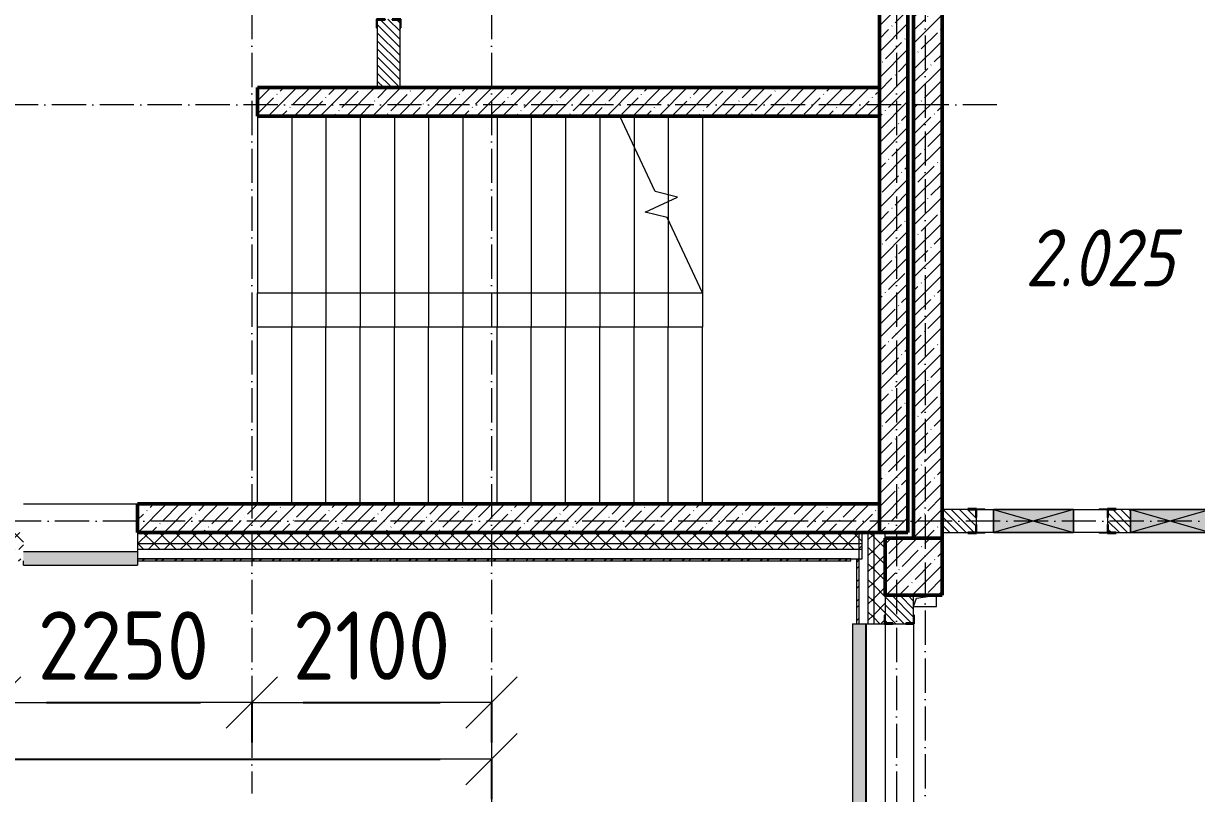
# Model space of a CAD drawing. Header units: millimetres. Extents: x 2294 to 908349, y -83289 to 219220.
# Drawn here: x 74513 to 84792, y 58917 to 65669 of the extents above; entities that cross this region are included whole.
import ezdxf

# ---------------------------------------------------------------- set-up
doc = ezdxf.new("R2010")
doc.units = ezdxf.units.MM
doc.linetypes.add('50_200_ШТРИХ_1Т_ш5_п1_п1_', pattern=[700, 500, -100, 0, -100])
for name, color, linetype, lineweight in [('A-____-____-DIMS', 7, 'Continuous', 9), ('A-DETL-GENF-OTLN', 7, 'Continuous', 9), ('A-FLOR-____-OTLN', 7, 'Continuous', 9), ('A-GENM-____-MCUT', 7, 'Continuous', 25), ('A-GENM-____-OTLN', 7, 'Continuous', 9), ('A-GENM-____-OTLN-1', 7, 'Continuous', 25), ('A-GLAZ-____-OTLN', 7, 'Continuous', 9), ('A-WALL-____-MCUT', 7, 'Continuous', 13), ('A-WALL-____-MCUT-1', 7, 'Continuous', 9), ('A-WALL-____-MCUT-2', 7, 'Continuous', 50), ('A-WALL-____-OTLN', 7, 'Continuous', 9), ('A-WALL-____-PATT-1', 7, 'Continuous', 9), ('A-WALL-FNSH-MCUT-1', 7, 'Continuous', 9), ('I-WALL-____-OTLN', 7, 'Continuous', 9), ('S-COLS-____-MCUT', 7, 'Continuous', 50), ('S-COLS-____-OTLN', 7, 'Continuous', 9), ('S-GRID-____-OTLN-1', 7, '50_200_ШТРИХ_1Т_ш5_п1_п1_', 9), ('S-STRS-____-MBND', 7, 'Continuous', 9), ('S-STRS-____-OTLN-1', 7, 'Continuous', 9), ('Марки помещений', 7, 'Continuous', 9)]:
    doc.layers.add(name, color=color, linetype=linetype, lineweight=lineweight)
doc.layers.add('A-GLAZ-____-OTLN-1', color=7, linetype='Continuous', lineweight=9, true_color=0xc0c0c0)
doc.styles.add('ISOCPEUR_I_2', font='isocpeui.ttf', dxfattribs={"width": 0.85, "height": 2.3})
doc.styles.add('СПДС', font='isocpeur.ttf', dxfattribs={"width": 0.9})
doc.dimstyles.new('Размера А3', dxfattribs={"dimtxt": 800, "dimasz": 450, "dimexe": 350, "dimexo": 100, "dimgap": 200, "dimtad": 1, "dimdec": 0, "dimrnd": 10, "dimzin": 0, "dimdsep": 46, "dimtxsty": 'СПДС', "dimblk": 'ARROWHEAD_6', "dimcen": 1, "dimclrd": 5, "dimclre": 5, "dimclrt": 5, "dimazin": 0, "dimtfac": 1, "dimtdec": 0, "dimtmove": 2, "dimatfit": 3, "dimfxl": 1, "dimtolj": 1, "dimtzin": 0, "dimarcsym": 0})
pattern_1 = [(135, (7562.787, 6025.276), (-35.35534, -35.35534), [])]
pattern_2 = [(45, (7562.79, 6025.28), (-70.71068, 70.71068), []), (135, (7562.79, 6025.28), (-70.71068, -70.71068), [])]
pattern_3 = [(45, (7562.79, 6025.28), (-85.53659, 85.53659), []), (45, (7619.81, 6025.28), (-85.53659, 85.53659), [])]
pattern_4 = [(45, (7562.79, 6025.28), (-114.04925, 114.04925), []), (45, (7676.84, 6025.28), (-114.04925, 114.04925), [201.612, -40.322, 3.353, -36.97])]

# ---------------------------------------------------------------- blocks, each defined once
blk = doc.blocks.new('BSC_Колонна _Прямоугольная - 500х500-V112-АР1_План отверстий 2 этажа в осях 1-64_Ю-ЯЯ')
at = {"layer": 'S-COLS-____-OTLN'}
h = blk.add_hatch(dxfattribs=at)
h.set_pattern_fill('FP_125', color=256, style=0, pattern_type=2)
h.set_pattern_definition([(45, (-74750, -54881.04), (-114.04925, 114.04925), []), (45, (-74635.95, -54881.04), (-114.04925, 114.04925), [201.613, -40.323, 3.353, -36.97])])
h.paths.add_polyline_path([(-250, -250), (250, -250), (250, 250), (-250, 250), (-250, -78)], flags=0)
at = {"layer": 'S-COLS-____-MCUT'}
for p, q in [((250, 250), (-250, 250)), ((-250, 250), (-250, -250)), ((250, -250), (250, 250)), ((-250, -250), (250, -250))]:
    blk.add_line(p, q, dxfattribs=at)
blk = doc.blocks.new('Фахверк_СКБ_Уголок - 250_2700-27497298-АР1_План отверстий 2 этажа в осях 1-64_Ю-ЯЯ')
at = {"layer": 'A-GENM-____-MCUT'}
for p, q in [((200, 181), (125, 181)), ((125, 181), (125, 106)), ((125, 106), (131, 106)), ((131, 106), (131, 175)), ((131, 175), (200, 175)), ((200, 175), (200, 181)), ((131, -6), (125, -6)), ((125, -6), (125, -81)), ((125, -81), (200, -81)), ((131, -75), (131, -6)), ((200, -75), (131, -75)), ((200, -81), (200, -75))]:
    blk.add_line(p, q, dxfattribs=at)
blk = doc.blocks.new('154_Стойка_СКБ_Уголок - СМ-2180_200-28268025-АР1_План отверстий 2 этажа в осях 1-64_Ю-ЯЯ')
at = {"layer": 'A-GENM-____-MCUT'}
for p, q in [((125, 156), (125, 81)), ((200, 156), (125, 156)), ((131, 81), (131, 150)), ((131, 150), (200, 150)), ((200, 150), (200, 156)), ((125, 81), (131, 81)), ((131, 19), (125, 19)), ((125, 19), (125, -56)), ((131, -50), (131, 19)), ((125, -56), (200, -56)), ((200, -50), (131, -50)), ((200, -56), (200, -50))]:
    blk.add_line(p, q, dxfattribs=at)
blk = doc.blocks.new('Стойка_Влож_Уголок_Опорный - Уголок-28213941-АР1_План отверстий 2 этажа в осях 1-64_Ю-ЯЯ')
at = {"layer": 'A-GENM-____-OTLN'}
for p, q in [((-212, -6), (-212, 0)), ((0, 0), (0, -6)), ((-212, -75), (-212, -6)), ((-212, -6), (-206, -6)), ((-212, -75), (-206, -75)), ((-6, -6), (0, -6)), ((-6, -75), (0, -75)), ((0, -6), (0, -75))]:
    blk.add_line(p, q, dxfattribs=at)
blk = doc.blocks.new('Фахверк_СКБ_Уголок - 200_3960-28268576-АР1_План отверстий 2 этажа в осях 1-64_Ю-ЯЯ')
at = {"layer": 'A-GENM-____-MCUT'}
for p, q in [((200, 156), (125, 156)), ((125, 156), (125, 81)), ((131, 81), (131, 150)), ((131, 150), (200, 150)), ((200, 150), (200, 156)), ((125, 81), (131, 81)), ((131, 19), (125, 19)), ((125, 19), (125, -56)), ((131, -50), (131, 19)), ((125, -56), (200, -56)), ((200, -50), (131, -50)), ((200, -56), (200, -50))]:
    blk.add_line(p, q, dxfattribs=at)
blk = doc.blocks.new('AR_Отверстие прямоугольное _в плите_ - AR_Отверстие прямоугольное _в плите_-V164-АР1_План отверстий 2 этажа в осях 1-64_Ю-ЯЯ')
at = {"layer": 'A-GENM-____-OTLN'}
for p, q in [((-100, -50), (-75, 25)), ((-75, 25), (100, 50)), ((100, -50), (100, 50)), ((-100, -50), (100, -50))]:
    blk.add_line(p, q, dxfattribs=at)
blk = doc.blocks.new('Отлив_СКБ - Отлив витража_120_НВФ-31885283-АР1_План отверстий 2 этажа в осях 1-64_Ю-ЯЯ')
at = {"layer": 'A-GLAZ-____-OTLN-1'}
for points in [[(426, -2), (1000, -2), (1000, 0), (0, 0), (0, -2)], [(426, -120), (1000, -120), (1000, -2), (0, -2), (0, -120)]]:
    blk.add_hatch(color=256, dxfattribs=at).paths.add_polyline_path(points, flags=0)
at = {"layer": 'A-GLAZ-____-OTLN'}
for p, q in [((0, 0), (1000, 0)), ((1000, -2), (0, -2)), ((0, -120), (0, -83)), ((1000, -83), (1000, -120)), ((0, -120), (1000, -120))]:
    blk.add_line(p, q, dxfattribs=at)
blk = doc.blocks.new('Отлив_СКБ - Отлив витража_120_НВФ-31885689-АР1_План отверстий 2 этажа в осях 1-64_Ю-ЯЯ')
at = {"layer": 'A-GLAZ-____-OTLN-1'}
for points in [[(1800, 2), (1800, 120), (0, 120), (0, 2), (737, 2)], [(1800, 0), (1800, 2), (0, 2), (0, 0), (737, 0)]]:
    blk.add_hatch(color=256, dxfattribs=at).paths.add_polyline_path(points, flags=0)
at = {"layer": 'A-GLAZ-____-OTLN'}
for p, q in [((0, 83), (0, 120)), ((1800, 120), (0, 120)), ((1800, 120), (1800, 83)), ((0, 2), (1800, 2)), ((1800, 0), (0, 0))]:
    blk.add_line(p, q, dxfattribs=at)
blk = doc.blocks.new('AR_Отверстие прямоугольное _в стене_ - AR_Отверстие прямоугольное _в стене__ОВ-36829938-АР1_План отверстий 2 этажа в осях 1-64_Ю-ЯЯ')
at = {"layer": 'A-GLAZ-____-OTLN'}
blk.add_hatch(color=256, dxfattribs=at).paths.add_polyline_path([(350, -100), (350, 100), (-350, 100), (-350, -100), (187, -100)], flags=0)
at = {"layer": 'A-DETL-GENF-OTLN'}
for p, q in [((-350, -100), (-350, 100)), ((-350, 100), (350, 100)), ((350, 100), (-350, -100)), ((-350, 100), (350, -100)), ((350, 100), (-350, 100)), ((-350, 100), (-350, -100)), ((350, 100), (350, -100)), ((350, -100), (350, 100)), ((350, -100), (-350, -100)), ((-350, -100), (350, -100))]:
    blk.add_line(p, q, dxfattribs=at)
blk = doc.blocks.new('AR_Отверстие прямоугольное _в стене_ - AR_Отверстие прямоугольное _в стене__ОВ-36829869-АР1_План отверстий 2 этажа в осях 1-64_Ю-ЯЯ')
at = {"layer": 'A-GLAZ-____-OTLN'}
blk.add_hatch(color=256, dxfattribs=at).paths.add_polyline_path([(350, -100), (350, 100), (-350, 100), (-350, -100)], flags=0)
at = {"layer": 'A-DETL-GENF-OTLN'}
for p, q in [((-350, -100), (-350, 100)), ((-350, 100), (350, 100)), ((350, 100), (-350, -100)), ((-350, 100), (350, -100)), ((350, 100), (-350, 100)), ((-350, 100), (-350, -100)), ((350, 100), (350, -100)), ((350, -100), (350, 100)), ((350, -100), (-350, -100)), ((-350, -100), (350, -100))]:
    blk.add_line(p, q, dxfattribs=at)
blk = doc.blocks.new('2floor')
at = {"layer": 'A-WALL-____-PATT-1'}
h = blk.add_hatch(dxfattribs=at)
h.set_pattern_fill('FP_13', color=256, style=0, pattern_type=2)
h.set_pattern_definition(pattern_4)
h.paths.add_polyline_path([(82263, 61206), (82263, 69206), (82013, 69206), (82013, 61206), (82225, 61206)], flags=0)
h = blk.add_hatch(dxfattribs=at)
h.set_pattern_fill('FP_13', color=256, style=0, pattern_type=2)
h.set_pattern_definition(pattern_4)
h.paths.add_polyline_path([(82313, 61156), (82563, 61156), (82563, 69206), (82313, 69206), (82313, 61635)], flags=0)
h = blk.add_hatch(dxfattribs=at)
h.set_pattern_fill('FP_6', color=256, style=0, pattern_type=2)
h.set_pattern_definition(pattern_1)
h.paths.add_polyline_path([(77613, 65106), (77813, 65106), (77813, 65700), (77744, 65700), (77744, 65706), (77682, 65706), (77682, 65700), (77613, 65700), (77613, 65631)], flags=0)
h.paths.add_polyline_path([(77682, 67306), (77744, 67306), (77744, 67312), (77813, 67312), (77813, 69006), (77613, 69006), (77613, 67312), (77682, 67312)], flags=0)
h = blk.add_hatch(dxfattribs=at)
h.set_pattern_fill('FP_13', color=256, style=0, pattern_type=2)
h.set_pattern_definition(pattern_4)
h.paths.add_polyline_path([(82013, 64856), (82013, 65106), (76563, 65106), (76563, 64856), (81783, 64856)], flags=0)
h = blk.add_hatch(dxfattribs=at)
h.set_pattern_fill('FP_13', color=256, style=0, pattern_type=2)
h.set_pattern_definition(pattern_4)
h.paths.add_polyline_path([(82013, 61206), (82013, 61456), (75513, 61456), (75513, 61206), (81963, 61206)], flags=0)
h = blk.add_hatch(dxfattribs=at)
h.set_pattern_fill('FP_6', color=256, style=0, pattern_type=2)
h.set_pattern_definition(pattern_1)
h.paths.add_polyline_path([(84019, 61206), (84213, 61206), (84213, 61406), (84019, 61406), (84019, 61337), (84013, 61337), (84013, 61275), (84019, 61275), (84019, 61207)], flags=0)
h.paths.add_polyline_path([(85063, 61206), (85063, 61406), (84913, 61406), (84913, 61206)], flags=0)
h.paths.add_polyline_path([(82666, 61206), (82857, 61206), (82857, 61275), (82863, 61275), (82863, 61337), (82857, 61337), (82857, 61406), (82563, 61406), (82563, 61206)], flags=0)
h = blk.add_hatch(dxfattribs=at)
h.set_pattern_fill('FP_1', color=256, style=0, pattern_type=2)
h.set_pattern_definition(pattern_2)
h.paths.add_polyline_path([(81783, 61106), (81863, 61106), (81863, 61206), (75513, 61206), (75513, 61106), (78248, 61106)], flags=0)
h.paths.add_polyline_path([(72563, 61106), (74513, 61106), (74513, 61206), (72638, 61206), (72638, 61200), (72563, 61200)], flags=0)
h.paths.add_polyline_path([(71563, 61106), (71563, 61200), (71488, 61200), (71488, 61206), (70538, 61206), (70538, 61200), (70463, 61200), (70463, 61106), (71178, 61106)], flags=0)
h.paths.add_polyline_path([(67643, 61106), (68663, 61106), (68663, 61200), (68588, 61200), (68588, 61206), (67538, 61206), (67538, 61200), (67463, 61200), (67463, 61106), (67538, 61106)], flags=0)
h.paths.add_polyline_path([(65663, 61106), (65663, 61200), (65588, 61200), (65588, 61206), (64538, 61206), (64538, 61200), (64463, 61200), (64463, 61106), (64991, 61106)], flags=0)
h.paths.add_polyline_path([(61898, 61106), (62663, 61106), (62663, 61200), (62588, 61200), (62588, 61206), (61538, 61206), (61538, 61200), (61463, 61200), (61463, 61106), (61813, 61106)], flags=0)
h.paths.add_polyline_path([(59588, 61106), (59663, 61106), (59663, 61200), (59588, 61200), (59588, 61206), (58538, 61206), (58538, 61200), (58463, 61200), (58463, 61106), (58805, 61106)], flags=0)
h.paths.add_polyline_path([(55463, 61106), (56663, 61106), (56663, 61200), (56588, 61200), (56588, 61206), (55538, 61206), (55538, 61200), (55463, 61200)], flags=0)
h.paths.add_polyline_path([(50038, 61106), (50113, 61106), (50113, 61200), (50038, 61200), (50038, 61206), (48988, 61206), (48988, 61200), (48913, 61200), (48913, 61106), (49968, 61106)], flags=0)
h.paths.add_polyline_path([(51988, 61106), (53663, 61106), (53663, 61200), (53588, 61200), (53588, 61206), (51988, 61206), (51988, 61200), (51913, 61200), (51913, 61106)], flags=0)
h.paths.add_polyline_path([(47038, 61106), (47113, 61106), (47113, 61200), (47038, 61200), (47038, 61206), (45988, 61206), (45988, 61200), (45913, 61200), (45913, 61106), (46763, 61106)], flags=0)
h.paths.add_polyline_path([(44113, 61106), (44113, 61200), (44038, 61200), (44038, 61206), (42988, 61206), (42988, 61200), (42913, 61200), (42913, 61106), (43781, 61106)], flags=0)
h.paths.add_polyline_path([(39913, 61106), (41113, 61106), (41113, 61200), (41038, 61200), (41038, 61206), (39988, 61206), (39988, 61200), (39913, 61200)], flags=0)
h.paths.add_polyline_path([(38113, 61106), (38113, 61200), (38038, 61200), (38038, 61206), (36988, 61206), (36988, 61200), (36913, 61200), (36913, 61106), (38038, 61106)], flags=0)
h.paths.add_polyline_path([(34263, 61106), (35113, 61106), (35113, 61200), (35038, 61200), (35038, 61206), (33988, 61206), (33988, 61200), (33913, 61200), (33913, 61106), (34060, 61106)], flags=0)
h.paths.add_polyline_path([(32113, 61106), (32113, 61200), (32038, 61200), (32038, 61206), (30988, 61206), (30988, 61200), (30913, 61200), (30913, 61106), (31409, 61106)], flags=0)
h.paths.add_polyline_path([(29113, 61106), (29113, 61200), (29038, 61200), (29038, 61206), (27988, 61206), (27988, 61200), (27913, 61200), (27913, 61106), (29038, 61106)], flags=0)
h.paths.add_polyline_path([(26113, 61106), (26113, 61200), (26038, 61200), (26038, 61206), (24988, 61206), (24988, 61200), (24913, 61200), (24913, 61106), (26106, 61106)], flags=0)
h.paths.add_polyline_path([(23913, 61106), (23913, 61200), (23838, 61200), (23838, 61206), (14113, 61206), (14113, 61106), (23455, 61106)], flags=0)
h.paths.add_polyline_path([(13113, 61106), (13113, 61206), (5113, 61206), (5113, 61106), (11083, 61106)], flags=0)
h = blk.add_hatch(dxfattribs=at)
h.set_pattern_fill('FP_1', color=256, style=0, pattern_type=2)
h.set_pattern_definition(pattern_2)
h.paths.add_polyline_path([(81963, 48956), (81963, 49606), (81913, 49606), (81913, 48956)], flags=0)
h.paths.add_polyline_path([(81913, 51406), (81963, 51406), (81963, 52606), (81913, 52606), (81913, 51949)], flags=0)
h.paths.add_polyline_path([(81963, 54406), (81963, 55606), (81913, 55606), (81913, 54406)], flags=0)
h.paths.add_polyline_path([(81963, 57406), (81963, 58606), (81913, 58606), (81913, 57406)], flags=0)
h.paths.add_polyline_path([(81963, 60406), (81963, 61206), (81913, 61206), (81913, 60406)], flags=0)
h = blk.add_hatch(dxfattribs=at)
h.set_pattern_fill('FP_1', color=256, style=0, pattern_type=2)
h.set_pattern_definition(pattern_2)
h.paths.add_polyline_path([(81963, 48956), (82063, 48956), (82063, 49531), (82057, 49531), (82057, 49606), (81963, 49606), (81963, 49006)], flags=0)
h.paths.add_polyline_path([(81963, 51406), (82057, 51406), (82057, 51481), (82063, 51481), (82063, 52531), (82057, 52531), (82057, 52606), (81963, 52606), (81963, 51481)], flags=0)
h.paths.add_polyline_path([(82057, 54406), (82057, 54481), (82063, 54481), (82063, 55531), (82057, 55531), (82057, 55606), (81963, 55606), (81963, 54406)], flags=0)
h.paths.add_polyline_path([(82057, 57406), (82057, 57481), (82063, 57481), (82063, 58531), (82057, 58531), (82057, 58606), (81963, 58606), (81963, 57406)], flags=0)
h.paths.add_polyline_path([(81963, 60406), (82057, 60406), (82057, 60481), (82063, 60481), (82063, 61206), (81963, 61206), (81963, 60481)], flags=0)
h = blk.add_hatch(dxfattribs=at)
h.set_pattern_fill('FP_1', color=256, style=0, pattern_type=2)
h.set_pattern_definition(pattern_2)
h.paths.add_polyline_path([(81863, 61056), (81863, 61106), (75513, 61106), (75513, 61056), (81783, 61056)], flags=0)
h.paths.add_polyline_path([(74513, 61056), (74513, 61106), (72563, 61106), (72563, 61056), (72945, 61056)], flags=0)
h.paths.add_polyline_path([(71563, 61056), (71563, 61106), (70463, 61106), (70463, 61056), (71178, 61056)], flags=0)
h.paths.add_polyline_path([(68663, 61056), (68663, 61106), (67463, 61106), (67463, 61056), (67643, 61056)], flags=0)
h.paths.add_polyline_path([(65663, 61056), (65663, 61106), (64463, 61106), (64463, 61056), (64991, 61056)], flags=0)
h.paths.add_polyline_path([(62663, 61056), (62663, 61106), (61463, 61106), (61463, 61056), (62340, 61056)], flags=0)
h.paths.add_polyline_path([(58463, 61056), (59663, 61056), (59663, 61106), (58463, 61106)], flags=0)
h.paths.add_polyline_path([(56154, 61056), (56663, 61056), (56663, 61106), (55463, 61106), (55463, 61056)], flags=0)
h.paths.add_polyline_path([(51913, 61056), (53663, 61056), (53663, 61106), (51913, 61106)], flags=0)
h.paths.add_polyline_path([(48913, 61056), (50113, 61056), (50113, 61106), (48913, 61106)], flags=0)
h.paths.add_polyline_path([(47113, 61056), (47113, 61106), (45913, 61106), (45913, 61056), (46433, 61056)], flags=0)
h.paths.add_polyline_path([(41113, 61056), (41113, 61106), (39913, 61106), (39913, 61056)], flags=0)
h.paths.add_polyline_path([(42913, 61056), (44113, 61056), (44113, 61106), (42913, 61106)], flags=0)
h.paths.add_polyline_path([(38113, 61056), (38113, 61106), (36913, 61106), (36913, 61056), (37595, 61056)], flags=0)
h.paths.add_polyline_path([(35113, 61056), (35113, 61106), (33913, 61106), (33913, 61056), (34944, 61056)], flags=0)
h.paths.add_polyline_path([(30913, 61056), (32113, 61056), (32113, 61106), (30913, 61106)], flags=0)
h.paths.add_polyline_path([(29113, 61056), (29113, 61106), (27913, 61106), (27913, 61056), (28758, 61056)], flags=0)
h.paths.add_polyline_path([(26106, 61056), (26113, 61056), (26113, 61106), (24913, 61106), (24913, 61056), (25223, 61056)], flags=0)
h.paths.add_polyline_path([(23913, 61056), (23913, 61106), (14113, 61106), (14113, 61056), (23455, 61056)], flags=0)
h.paths.add_polyline_path([(13113, 61056), (13113, 61106), (5013, 61106), (5013, 61056), (11083, 61056)], flags=0)
h = blk.add_hatch(dxfattribs=at)
h.set_pattern_fill('FP_3', color=256, style=0, pattern_type=2)
h.set_pattern_definition(pattern_3)
h.paths.add_polyline_path([(81763, 60956), (81763, 60976), (75513, 60976), (75513, 60956), (78248, 60956)], flags=0)
h.paths.add_polyline_path([(74513, 60956), (74513, 60976), (72563, 60976), (72563, 60956), (72945, 60956)], flags=0)
h.paths.add_polyline_path([(71563, 60956), (71563, 60976), (70463, 60976), (70463, 60956), (71178, 60956)], flags=0)
h.paths.add_polyline_path([(68663, 60956), (68663, 60976), (68083, 60976), (68083, 60956)], flags=0)
h = blk.add_hatch(dxfattribs=at)
h.set_pattern_fill('FP_3', color=256, style=0, pattern_type=2)
h.set_pattern_definition(pattern_3)
h.paths.add_polyline_path([(81813, 49126), (81833, 49126), (81833, 49606), (81813, 49606), (81813, 49527)], flags=0)
h.paths.add_polyline_path([(81813, 51406), (81833, 51406), (81833, 52606), (81813, 52606), (81813, 51949)], flags=0)
h.paths.add_polyline_path([(81813, 54406), (81833, 54406), (81833, 55606), (81813, 55606), (81813, 55178)], flags=0)
h.paths.add_polyline_path([(81813, 57406), (81833, 57406), (81833, 58606), (81813, 58606), (81813, 57599)], flags=0)
h.paths.add_polyline_path([(81833, 60406), (81833, 60966), (81813, 60966), (81813, 60406)], flags=0)
h = blk.add_hatch(dxfattribs=at)
h.set_pattern_fill('FP_6', color=256, style=0, pattern_type=2)
h.set_pattern_definition(pattern_1)
h.paths.add_polyline_path([(82313, 58206), (82313, 58600), (82244, 58600), (82244, 58606), (82132, 58606), (82132, 58600), (82063, 58600), (82063, 58206)], flags=0)
h.paths.add_polyline_path([(82132, 60406), (82244, 60406), (82244, 60412), (82313, 60412), (82313, 60656), (82063, 60656), (82063, 60412), (82132, 60412)], flags=0)
at = {"layer": 'A-FLOR-____-OTLN'}
blk.add_line((76563, 61456), (76563, 63306), dxfattribs=at)
at = {"layer": 'A-WALL-____-MCUT'}
for p, q in [((77613, 65631), (77613, 65106)), ((77813, 65106), (77813, 65631)), ((82788, 61406), (82563, 61406)), ((84213, 61406), (84088, 61406)), ((82863, 61275), (82863, 61337)), ((84013, 61337), (84013, 61275)), ((75513, 61206), (75513, 60976)), ((81833, 61206), (81833, 60406)), ((81863, 60976), (81863, 61206)), ((82063, 61206), (82013, 61206)), ((82063, 61156), (82063, 61206)), ((82563, 61206), (82788, 61206)), ((84088, 61206), (84213, 61206)), ((75513, 60976), (81863, 60976)), ((82313, 60481), (82313, 60656)), ((81833, 60406), (82057, 60406)), ((82132, 60406), (82244, 60406))]:
    blk.add_line(p, q, dxfattribs=at)
at = {"layer": 'A-WALL-____-MCUT-1'}
for p, q in [((81913, 61206), (81913, 60406)), ((81963, 61206), (81963, 60406)), ((81863, 61106), (75513, 61106)), ((81863, 61056), (75513, 61056)), ((82063, 60656), (82063, 60481))]:
    blk.add_line(p, q, dxfattribs=at)
at = {"layer": 'A-WALL-____-MCUT-2'}
for p, q in [((82013, 69206), (82013, 61206)), ((82263, 61206), (82263, 69206)), ((82313, 69206), (82313, 61156)), ((82563, 61156), (82563, 69206)), ((82013, 65106), (76563, 65106)), ((76563, 65106), (76563, 64856)), ((82013, 64856), (82013, 65106)), ((76563, 64856), (82013, 64856)), ((82013, 61456), (75513, 61456)), ((75513, 61456), (75513, 61206)), ((81863, 61206), (75513, 61206)), ((75513, 61206), (82013, 61206)), ((82013, 61206), (82263, 61206))]:
    blk.add_line(p, q, dxfattribs=at)
at = {"layer": 'A-WALL-____-OTLN'}
for p, q in [((74513, 61456), (75513, 61456)), ((82063, 60406), (82063, 58606)), ((82313, 60406), (82313, 58606))]:
    blk.add_line(p, q, dxfattribs=at)
at = {"layer": 'A-WALL-FNSH-MCUT-1'}
for p, q in [((81763, 60976), (75513, 60976)), ((75513, 60976), (75513, 60956)), ((75513, 60956), (81763, 60956)), ((81763, 60956), (81763, 60976)), ((81833, 60966), (81813, 60966)), ((81813, 60966), (81813, 60406)), ((81813, 60406), (81833, 60406))]:
    blk.add_line(p, q, dxfattribs=at)
at = {"layer": 'I-WALL-____-OTLN'}
for p, q in [((82863, 61406), (83013, 61406)), ((83713, 61406), (84013, 61406)), ((83013, 61206), (82863, 61206)), ((84013, 61206), (83713, 61206))]:
    blk.add_line(p, q, dxfattribs=at)
at = {"layer": 'S-STRS-____-MBND'}
for p, q in [((80049, 64195), (79740, 64856)), ((79960, 64015), (80243, 64147)), ((80243, 64147), (80049, 64195)), ((80154, 63968), (79960, 64015)), ((80463, 63306), (80154, 63968))]:
    blk.add_line(p, q, dxfattribs=at)
at = {"layer": 'S-STRS-____-OTLN-1'}
for p, q in [((76563, 64856), (76563, 63306)), ((76563, 64856), (76563, 63306)), ((76863, 64856), (76863, 63306)), ((76863, 64856), (76863, 63306)), ((77163, 64856), (77163, 63306)), ((77163, 64856), (77163, 63306)), ((77463, 64856), (77463, 63306)), ((77463, 64856), (77463, 63306)), ((77763, 64856), (77763, 63306)), ((77763, 64856), (77763, 63306)), ((78063, 64856), (78063, 63306)), ((78063, 64856), (78063, 63306)), ((78363, 64856), (78363, 63306)), ((78363, 64856), (78363, 63306)), ((78663, 64856), (78663, 63306)), ((78663, 64856), (78663, 63306)), ((78963, 64856), (78963, 63306)), ((78963, 64856), (78963, 63306)), ((79263, 64856), (79263, 63306)), ((79263, 64856), (79263, 63306)), ((79563, 64856), (79563, 63306)), ((79563, 64856), (79563, 63306)), ((79863, 64856), (79863, 64593)), ((79863, 64856), (79863, 64593)), ((80163, 64856), (80163, 64167)), ((80163, 64856), (80163, 64167)), ((80463, 64856), (80463, 63006)), ((80463, 64856), (80463, 63006)), ((79863, 64593), (79863, 63306)), ((79863, 64593), (79863, 63306)), ((80163, 64167), (80163, 64110)), ((80163, 64167), (80163, 64110)), ((80163, 64110), (80163, 63950)), ((80163, 64110), (80163, 63950)), ((80163, 63950), (80163, 63306)), ((80163, 63950), (80163, 63306)), ((76563, 63306), (76863, 63306)), ((76863, 63306), (76863, 63006)), ((76863, 63306), (76863, 63006)), ((76863, 63306), (77163, 63306)), ((77163, 63306), (77163, 63006)), ((77163, 63306), (77163, 63006)), ((77163, 63306), (77463, 63306)), ((77463, 63306), (77463, 63006)), ((77463, 63306), (77463, 63006)), ((77463, 63306), (77763, 63306)), ((77763, 63306), (77763, 63006)), ((77763, 63306), (77763, 63006)), ((77763, 63306), (78063, 63306)), ((78063, 63306), (78063, 63006)), ((78063, 63306), (78063, 63006)), ((78063, 63306), (78363, 63306)), ((78363, 63306), (78363, 63006)), ((78363, 63306), (78363, 63006)), ((78363, 63306), (78663, 63306)), ((78663, 63306), (78663, 63006)), ((78663, 63306), (78663, 63006)), ((78663, 63306), (78963, 63306)), ((78963, 63306), (78963, 63006)), ((78963, 63306), (78963, 63006)), ((78963, 63306), (79263, 63306)), ((79263, 63306), (79263, 63006)), ((79263, 63306), (79263, 63006)), ((79263, 63306), (79563, 63306)), ((79563, 63306), (79563, 63006)), ((79563, 63306), (79563, 63006)), ((79563, 63306), (79863, 63306)), ((79863, 63306), (79863, 63006)), ((79863, 63306), (79863, 63006)), ((79863, 63306), (80163, 63306)), ((80163, 63306), (80163, 63006)), ((80163, 63306), (80163, 63006)), ((80163, 63306), (80463, 63306)), ((76563, 61456), (76563, 63006)), ((76863, 63006), (76563, 63006)), ((77163, 63006), (76863, 63006)), ((76863, 61456), (76863, 63006)), ((76863, 61456), (76863, 63006)), ((77463, 63006), (77163, 63006)), ((77163, 61456), (77163, 63006)), ((77163, 61456), (77163, 63006)), ((77763, 63006), (77463, 63006)), ((77463, 61456), (77463, 63006)), ((77463, 61456), (77463, 63006)), ((78063, 63006), (77763, 63006)), ((77763, 61456), (77763, 63006)), ((77763, 61456), (77763, 63006)), ((78363, 63006), (78063, 63006)), ((78063, 61456), (78063, 63006)), ((78063, 61456), (78063, 63006)), ((78663, 63006), (78363, 63006)), ((78363, 61456), (78363, 63006)), ((78363, 61456), (78363, 63006)), ((78963, 63006), (78663, 63006)), ((78663, 61456), (78663, 63006)), ((78663, 61456), (78663, 63006)), ((79263, 63006), (78963, 63006)), ((78963, 61456), (78963, 63006)), ((78963, 61456), (78963, 63006)), ((79563, 63006), (79263, 63006)), ((79263, 61456), (79263, 63006)), ((79263, 61456), (79263, 63006)), ((79863, 63006), (79563, 63006)), ((79563, 61456), (79563, 63006)), ((79563, 61456), (79563, 63006)), ((80163, 63006), (79863, 63006)), ((79863, 61456), (79863, 63006)), ((79863, 61456), (79863, 63006)), ((80463, 63006), (80163, 63006)), ((80163, 61456), (80163, 63006)), ((80163, 61456), (80163, 63006)), ((80463, 61456), (80463, 63006)), ((80463, 61456), (80463, 63006))]:
    blk.add_line(p, q, dxfattribs=at)
at = {"layer": 'A-GENM-____-OTLN'}
for p, rotation in [((82863, 61412), 89.99999999999957), ((84013, 61200), 269.9999999999995)]:
    blk.add_blockref('Стойка_Влож_Уголок_Опорный - Уголок-28213941-АР1_План отверстий 2 этажа в осях 1-64_Ю-ЯЯ', p, dxfattribs=dict(at, rotation=rotation))
blk.add_blockref('AR_Отверстие прямоугольное _в плите_ - AR_Отверстие прямоугольное _в плите_-V164-АР1_План отверстий 2 этажа в осях 1-64_Ю-ЯЯ', (82413, 60606), dxfattribs=at)
at = {"layer": 'A-GENM-____-OTLN-1'}
for name, p, rotation in [('Фахверк_СКБ_Уголок - 200_3960-28268576-АР1_План отверстий 2 этажа в осях 1-64_Ю-ЯЯ', (77663, 65831), 269.9999999999999), ('154_Стойка_СКБ_Уголок - СМ-2180_200-28268025-АР1_План отверстий 2 этажа в осях 1-64_Ю-ЯЯ', (82988, 61356), 180), ('Фахверк_СКБ_Уголок - 250_2700-27497298-АР1_План отверстий 2 этажа в осях 1-64_Ю-ЯЯ', (82238, 60281), 89.99999999999991)]:
    blk.add_blockref(name, p, dxfattribs=dict(at, rotation=rotation))
blk.add_blockref('154_Стойка_СКБ_Уголок - СМ-2180_200-28268025-АР1_План отверстий 2 этажа в осях 1-64_Ю-ЯЯ', (83888, 61256), dxfattribs=at)
at = {"layer": 'A-GLAZ-____-OTLN'}
for name, p in [('AR_Отверстие прямоугольное _в стене_ - AR_Отверстие прямоугольное _в стене__ОВ-36829938-АР1_План отверстий 2 этажа в осях 1-64_Ю-ЯЯ', (83363, 61306)), ('AR_Отверстие прямоугольное _в стене_ - AR_Отверстие прямоугольное _в стене__ОВ-36829869-АР1_План отверстий 2 этажа в осях 1-64_Ю-ЯЯ', (84563, 61306)), ('Отлив_СКБ - Отлив витража_120_НВФ-31885283-АР1_План отверстий 2 этажа в осях 1-64_Ю-ЯЯ', (74513, 61039))]:
    blk.add_blockref(name, p, dxfattribs=at)
at = {"layer": 'A-GLAZ-____-OTLN', "rotation": 90}
blk.add_blockref('Отлив_СКБ - Отлив витража_120_НВФ-31885689-АР1_План отверстий 2 этажа в осях 1-64_Ю-ЯЯ', (81896, 58606), dxfattribs=at)
at = {"layer": 'S-COLS-____-OTLN'}
blk.add_blockref('BSC_Колонна _Прямоугольная - 500х500-V112-АР1_План отверстий 2 этажа в осях 1-64_Ю-ЯЯ', (82313, 60906), dxfattribs=at)
at = {"layer": 'Марки помещений', "insert": (83290, 63864), "char_height": 500, "width": 785.65, "attachment_point": 1, "style": 'ISOCPEUR_I_2'}
blk.add_mtext('2.025', dxfattribs=at)
blk = doc.blocks.new('ARROWHEAD_6')
at = {"color": 0, "linetype": 'Continuous'}
for p, q in [((-0.5, -0.5), (0.5, 0.5)), ((0, 0), (-1, 0))]:
    blk.add_line(p, q, dxfattribs=at)
blk = doc.blocks.new('*D2783')
at = {"layer": 'A-____-____-DIMS', "color": 0, "lineweight": -2, "transparency": 16777216}
for p, q in [((232284, 59720), (232284, 59364)), ((232734, 59714), (234084, 59714)), ((234534, 59720), (234534, 59364))]:
    blk.add_line(p, q, dxfattribs=at)
at = {"layer": 'Defpoints', "color": 0, "transparency": 16777216}
for p in [(232284, 59820), (234534, 59820), (234534, 59714)]:
    blk.add_point(p, dxfattribs=at)
at = {"layer": 'A-____-____-DIMS', "color": 0, "lineweight": -2, "transparency": 16777216, "xscale": 450, "yscale": 450, "zscale": 450, "rotation": 180}
blk.add_blockref('ARROWHEAD_6', (232284, 59714), dxfattribs=at)
at = {"layer": 'A-____-____-DIMS', "color": 0, "lineweight": -2, "transparency": 16777216, "xscale": 450, "yscale": 450, "zscale": 450}
blk.add_blockref('ARROWHEAD_6', (234534, 59714), dxfattribs=at)
at = {"layer": 'A-____-____-DIMS', "color": 0, "transparency": 16777216, "insert": (233409, 60214), "char_height": 600, "attachment_point": 5, "style": 'СПДС'}
blk.add_mtext('\\A1;2250', dxfattribs=at)
blk = doc.blocks.new('*D2784')
at = {"layer": 'A-____-____-DIMS', "color": 0, "lineweight": -2, "transparency": 16777216}
for p, q in [((234534, 59720), (234534, 59364)), ((234984, 59714), (236184, 59714)), ((236634, 59720), (236634, 59364))]:
    blk.add_line(p, q, dxfattribs=at)
at = {"layer": 'Defpoints', "color": 0, "transparency": 16777216}
for p in [(234534, 59820), (236634, 59820), (236634, 59714)]:
    blk.add_point(p, dxfattribs=at)
at = {"layer": 'A-____-____-DIMS', "color": 0, "lineweight": -2, "transparency": 16777216, "xscale": 450, "yscale": 450, "zscale": 450, "rotation": 180}
blk.add_blockref('ARROWHEAD_6', (234534, 59714), dxfattribs=at)
at = {"layer": 'A-____-____-DIMS', "color": 0, "lineweight": -2, "transparency": 16777216, "xscale": 450, "yscale": 450, "zscale": 450}
blk.add_blockref('ARROWHEAD_6', (236634, 59714), dxfattribs=at)
at = {"layer": 'A-____-____-DIMS', "color": 0, "transparency": 16777216, "insert": (235584, 60214), "char_height": 600, "attachment_point": 5, "style": 'СПДС'}
blk.add_mtext('\\A1;2100', dxfattribs=at)
blk = doc.blocks.new('*D2785')
at = {"layer": 'A-____-____-DIMS', "color": 0, "lineweight": -2, "transparency": 16777216}
for p, q in [((163234, 59223), (163234, 58867)), ((163684, 59217), (236184, 59217)), ((236634, 59223), (236634, 58867))]:
    blk.add_line(p, q, dxfattribs=at)
at = {"layer": 'Defpoints', "color": 0, "transparency": 16777216}
for p in [(163234, 59323), (236634, 59323), (236634, 59217)]:
    blk.add_point(p, dxfattribs=at)
at = {"layer": 'A-____-____-DIMS', "color": 0, "lineweight": -2, "transparency": 16777216, "xscale": 450, "yscale": 450, "zscale": 450, "rotation": 180}
blk.add_blockref('ARROWHEAD_6', (163234, 59217), dxfattribs=at)
at = {"layer": 'A-____-____-DIMS', "color": 0, "lineweight": -2, "transparency": 16777216, "xscale": 450, "yscale": 450, "zscale": 450}
blk.add_blockref('ARROWHEAD_6', (236634, 59217), dxfattribs=at)
at = {"layer": 'A-____-____-DIMS', "color": 0, "transparency": 16777216, "insert": (199934, 59717), "char_height": 600, "attachment_point": 5, "style": 'СПДС'}
blk.add_mtext('\\A1;73400', dxfattribs=at)
blk = doc.blocks.new('3osi')
at = {"layer": 'S-GRID-____-OTLN-1', "color": 251, "ltscale": 0.6, "true_color": 0x636466}
for p, q in [((234533.5, 96918.1), (234533.5, 58916.9)), ((236633.5, 96918.1), (236633.5, 46006.3)), ((240183.5, 96918.1), (240183.5, 46296.5)), ((240433.5, 96649.9), (240433.5, 46006.3)), ((241063.5, 64956.3), (160914.7, 64956.3)), ((269657.9, 61306.3), (160914.7, 61306.3))]:
    blk.add_line(p, q, dxfattribs=at)
at = {"layer": 'A-____-____-DIMS'}
for base, p1, p2, picture, middle in [((234533.5, 59713.7), (232283.5, 59819.8), (234533.5, 59819.8), '*D2783', (233408.5, 60213.7)), ((236633.5, 59713.7), (234533.5, 59819.8), (236633.5, 59819.8), '*D2784', (235583.5, 60213.7)), ((236633.5, 59216.9), (163233.5, 59323), (236633.5, 59323), '*D2785', (199933.5, 59716.9))]:
    dim = blk.add_linear_dim(base=base, p1=p1, p2=p2, dimstyle='Размера А3', override={"dimtxt": 600, "dimclrd": 0, "dimclre": 0, "dimclrt": 0}, dxfattribs=at)
    dim.commit()
    dim.dimension.update_dxf_attribs({"geometry": picture, "text_midpoint": middle})

msp = doc.modelspace()

# ---------------------------------------------------------------- block references
for name, p in [('3osi', (-158020.7, 0)), ('2floor', (0, 0))]:
    msp.add_blockref(name, p)

doc.saveas('drawing.dxf')
